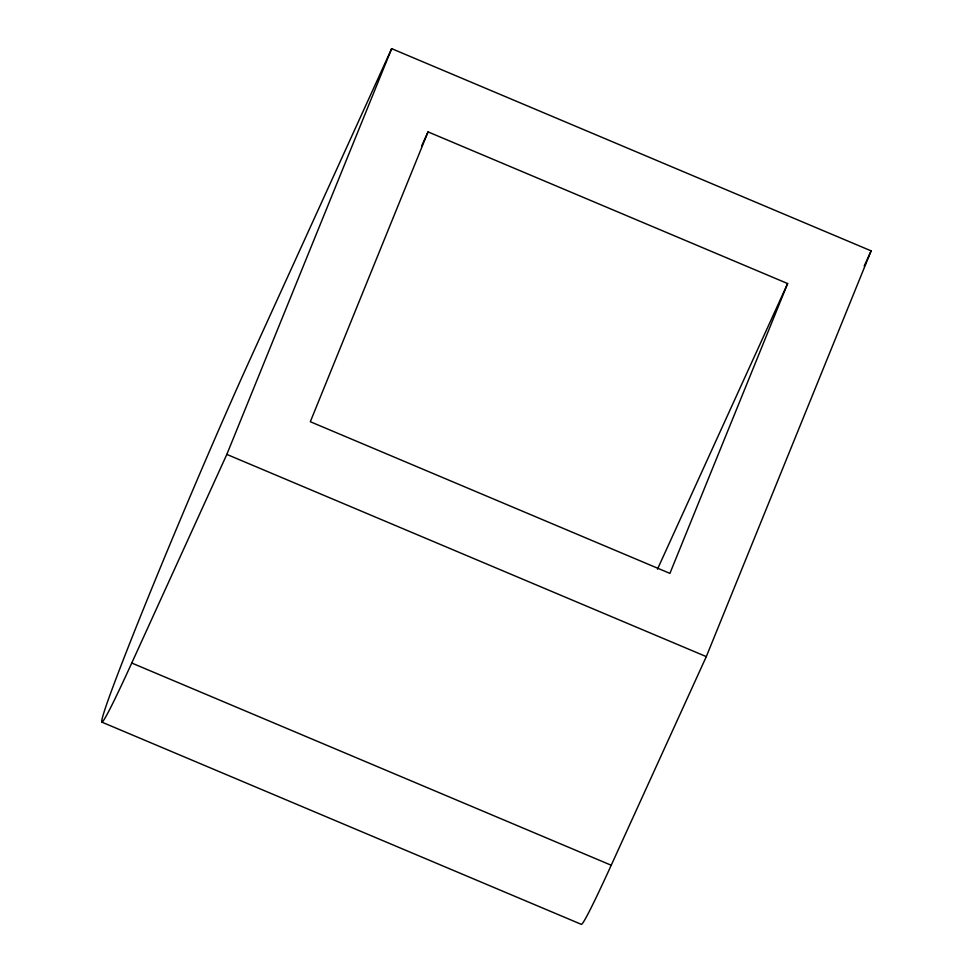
<?xml version="1.0" encoding="UTF-8"?>
<svg xmlns="http://www.w3.org/2000/svg" width="973" height="973" viewBox="0 0 973 973"><rect width="100%" height="100%" fill="white"/><g stroke="black" fill="none" stroke-linecap="round" stroke-linejoin="round"><path stroke-width="1.46" d="M611.226 865.24L131.756 663.027L226.831 454.403L391.657 48.65L871.127 250.864L706.301 656.617L611.226 865.24A227.755 6.446 -67.1 0 1 581.343 924.35L101.873 722.136M428.047 131.89L310.314 421.723L669.91 573.377L787.644 283.557L428.047 131.89L421.759 145.695M391.657 48.65L249.052 361.567A227.755 6.446 -67.1 0 0 123.851 658.332A227.755 6.446 -67.1 0 0 131.756 663.027M657.48 569.156L787.644 283.557M864.206 266.03L871.127 250.864M226.831 454.403L706.301 656.617"/></g></svg>
